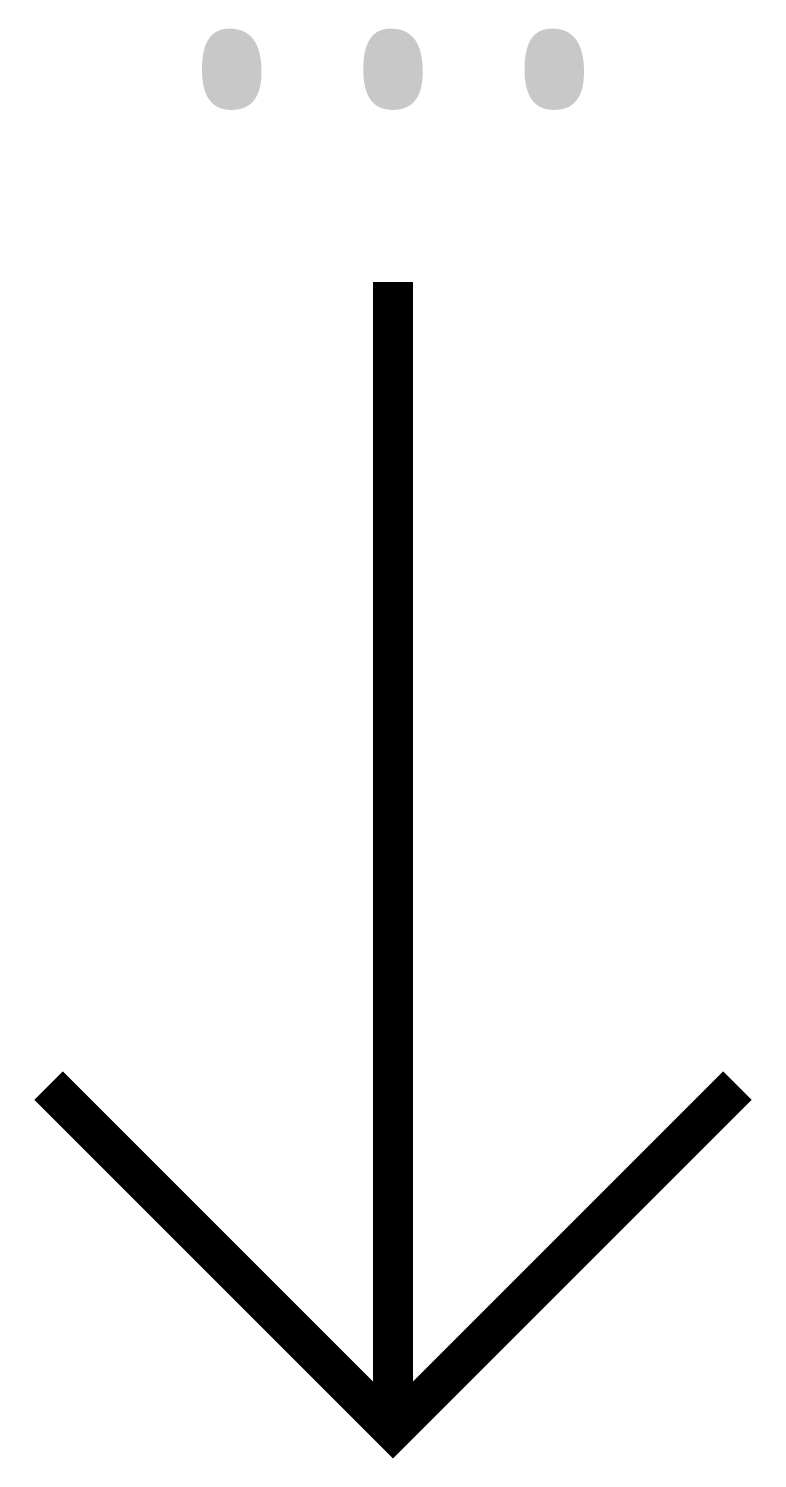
# Model space of a CAD drawing. Extents: x -3.2 to 3.2, y -10.2 to 2.2.
import ezdxf
from ezdxf.enums import TextEntityAlignment as Align

# ---------------------------------------------------------------- set-up
doc = ezdxf.new("R2010")
doc.units = 0
doc.header["$LTSCALE"] = 0.2
doc.styles.add('NLCS-ISO', font='NLCS-ISO.ttf')

msp = doc.modelspace()

# ---------------------------------------------------------------- linework, layer by layer
at = {"linetype": 'Continuous', "const_width": 0.35, "flags": 128}
for points in [[(0, -10), (0, 0)], [(3, -7), (0, -10), (-3, -7)]]:
    msp.add_lwpolyline(points, dxfattribs=at)

# ---------------------------------------------------------------- texts
at = {"lineweight": 50, "style": 'NLCS-ISO'}
msp.add_attdef('...', text='...', height=5, dxfattribs=at).set_placement((0, 0), align=Align.BOTTOM_CENTER)

doc.saveas('drawing.dxf')
